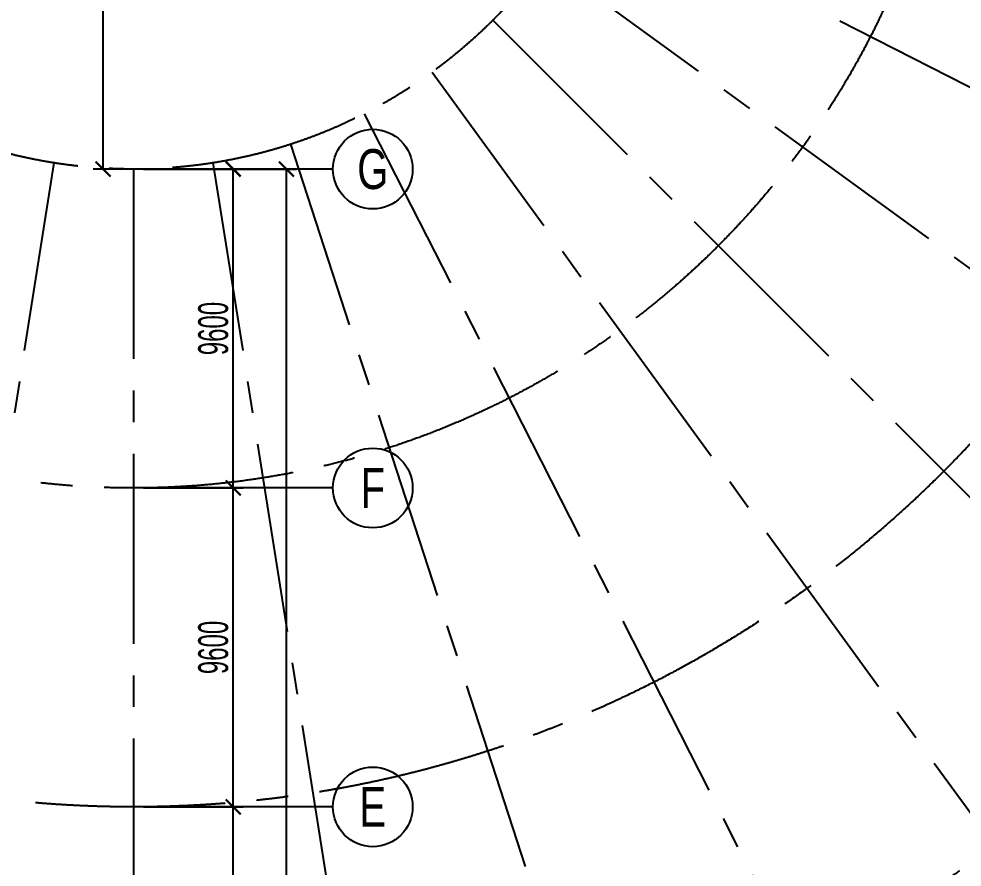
# Model space of a CAD drawing. Extents: x 104132 to 3338343, y -1228862 to 1409848.
# Drawn here: x 1757537 to 1785936, y 54180 to 79715 of the extents above; entities that cross this region are included whole.
import ezdxf
from ezdxf.enums import TextEntityAlignment as Align

# ---------------------------------------------------------------- set-up
doc = ezdxf.new("R2010")
doc.units = 0
doc.linetypes.add('CENTER', pattern=[50.8, 31.75, -6.35, 6.35, -6.35])
doc.linetypes.add('CENTER2', pattern=[28.575, 19.05, -3.175, 3.175, -3.175])
doc.layers.get('0').update_dxf_attribs({"color": 8})
doc.layers.get('Defpoints').update_dxf_attribs({"color": 8})
for name, color, linetype in [('#幕墙线-平面', 8, 'Continuous'), ('#标注', 8, 'Continuous'), ('#轴线', 8, 'CENTER2'), ('A-ROOF-DRAN', 8, 'Continuous'), ('DOTE', 8, 'CENTER'), ('IEL-FINE', 8, 'Continuous'), ('分水线', 8, 'Continuous'), ('女儿墙', 8, 'Continuous'), ('落水口', 8, 'Continuous')]:
    doc.layers.add(name, color=color, linetype=linetype)
doc.styles.add('JHZX', font='jrs.shx', dxfattribs={"width": 0.6, "bigfont": 'jhz.shx'})
doc.dimstyles.new('JZBZ-300', dxfattribs={"dimscale": 300, "dimtxt": 3, "dimasz": 1.5, "dimexe": 1, "dimexo": 1, "dimgap": 0.5, "dimtad": 1, "dimdec": 0, "dimdsep": 46, "dimtxsty": 'JHZX', "dimblk1": 'ARCHTICK', "dimblk2": 'ARCHTICK', "dimsah": 1, "dimcen": 0, "dimclrd": 1, "dimclre": 1, "dimclrt": 2, "dimadec": 3, "dimazin": 2, "dimtfac": 1, "dimtdec": 0, "dimtix": 1, "dimtmove": 0, "dimatfit": 3, "dimfxl": 1, "dimtolj": 1, "dimlwd": -1, "dimlwe": -1, "dimarcsym": 1})

# ---------------------------------------------------------------- blocks, each defined once
blk = doc.blocks.new('_ARCHTICK')
at = {"color": 0, "linetype": 'ByBlock', "const_width": 0.15}
blk.add_lwpolyline([(-0.5, -0.5), (0.5, 0.5)], dxfattribs=at)
blk = doc.blocks.new('*D52')
at = {"layer": '#标注', "color": 1, "ltscale": 300, "transparency": 16777216}
for p, q in [((571168, -147346), (570251, -147346)), ((570551, -162646), (570551, -147346)), ((571168, -162646), (570251, -162646))]:
    blk.add_line(p, q, dxfattribs=at)
at = {"layer": 'Defpoints', "color": 0, "ltscale": 300, "transparency": 16777216}
for p in [(570551, -147346), (571468, -147346), (571468, -162646)]:
    blk.add_point(p, dxfattribs=at)
at = {"layer": '#标注', "color": 1, "ltscale": 300, "transparency": 16777216, "xscale": 450, "yscale": 450, "zscale": 450}
for p, rotation in [((570551, -147346), 90), ((570551, -162646), 270)]:
    blk.add_blockref('_ARCHTICK', p, dxfattribs=dict(at, rotation=rotation))
at = {"layer": '#标注', "color": 2, "ltscale": 300, "transparency": 16777216, "insert": (569951, -154996), "char_height": 900, "attachment_point": 5, "rotation": 90, "style": 'JHZX'}
blk.add_mtext('\\A1;15300', dxfattribs=at)
blk = doc.blocks.new('*D44')
at = {"layer": '#标注', "color": 1, "ltscale": 300, "transparency": 16777216}
for p, q in [((571768, -162646), (576372, -162646)), ((576072, -210646), (576072, -162646)), ((571768, -210646), (576372, -210646))]:
    blk.add_line(p, q, dxfattribs=at)
at = {"layer": 'Defpoints', "color": 0, "ltscale": 300, "transparency": 16777216}
for p in [(571468, -162646), (576072, -162646), (571468, -210646)]:
    blk.add_point(p, dxfattribs=at)
at = {"layer": '#标注', "color": 1, "ltscale": 300, "transparency": 16777216, "xscale": 450, "yscale": 450, "zscale": 450}
for p, rotation in [((576072, -162646), 90), ((576072, -210646), 270)]:
    blk.add_blockref('_ARCHTICK', p, dxfattribs=dict(at, rotation=rotation))
at = {"layer": '#标注', "color": 2, "ltscale": 300, "transparency": 16777216, "insert": (575472, -186646), "char_height": 900, "attachment_point": 5, "rotation": 90, "style": 'JHZX'}
blk.add_mtext('\\A1;48000', dxfattribs=at)
blk = doc.blocks.new('*D48')
at = {"layer": '#标注', "color": 1, "ltscale": 300, "transparency": 16777216}
for p, q in [((571768, -181846), (574772, -181846)), ((574472, -191446), (574472, -181846)), ((571768, -191446), (574772, -191446))]:
    blk.add_line(p, q, dxfattribs=at)
at = {"layer": 'Defpoints', "color": 0, "ltscale": 300, "transparency": 16777216}
for p in [(571468, -181846), (574472, -181846), (571468, -191446)]:
    blk.add_point(p, dxfattribs=at)
at = {"layer": '#标注', "color": 1, "ltscale": 300, "transparency": 16777216, "xscale": 450, "yscale": 450, "zscale": 450}
for p, rotation in [((574472, -181846), 90), ((574472, -191446), 270)]:
    blk.add_blockref('_ARCHTICK', p, dxfattribs=dict(at, rotation=rotation))
at = {"layer": '#标注', "color": 2, "ltscale": 300, "transparency": 16777216, "insert": (573872, -186646), "char_height": 900, "attachment_point": 5, "rotation": 90, "style": 'JHZX'}
blk.add_mtext('\\A1;9600', dxfattribs=at)
blk = doc.blocks.new('*D49')
at = {"layer": '#标注', "color": 1, "ltscale": 300, "transparency": 16777216}
for p, q in [((571768, -172246), (574772, -172246)), ((574472, -181846), (574472, -172246)), ((571768, -181846), (574772, -181846))]:
    blk.add_line(p, q, dxfattribs=at)
at = {"layer": 'Defpoints', "color": 0, "ltscale": 300, "transparency": 16777216}
for p in [(571468, -172246), (574472, -172246), (571468, -181846)]:
    blk.add_point(p, dxfattribs=at)
at = {"layer": '#标注', "color": 1, "ltscale": 300, "transparency": 16777216, "xscale": 450, "yscale": 450, "zscale": 450}
for p, rotation in [((574472, -172246), 90), ((574472, -181846), 270)]:
    blk.add_blockref('_ARCHTICK', p, dxfattribs=dict(at, rotation=rotation))
at = {"layer": '#标注', "color": 2, "ltscale": 300, "transparency": 16777216, "insert": (573872, -177046), "char_height": 900, "attachment_point": 5, "rotation": 90, "style": 'JHZX'}
blk.add_mtext('\\A1;9600', dxfattribs=at)
blk = doc.blocks.new('*D50')
at = {"layer": '#标注', "color": 1, "ltscale": 300, "transparency": 16777216}
for p, q in [((571768, -162646), (574772, -162646)), ((574472, -172246), (574472, -162646)), ((571768, -172246), (574772, -172246))]:
    blk.add_line(p, q, dxfattribs=at)
at = {"layer": 'Defpoints', "color": 0, "ltscale": 300, "transparency": 16777216}
for p in [(571468, -162646), (574472, -162646), (571468, -172246)]:
    blk.add_point(p, dxfattribs=at)
at = {"layer": '#标注', "color": 1, "ltscale": 300, "transparency": 16777216, "xscale": 450, "yscale": 450, "zscale": 450}
for p, rotation in [((574472, -162646), 90), ((574472, -172246), 270)]:
    blk.add_blockref('_ARCHTICK', p, dxfattribs=dict(at, rotation=rotation))
at = {"layer": '#标注', "color": 2, "ltscale": 300, "transparency": 16777216, "insert": (573872, -167446), "char_height": 900, "attachment_point": 5, "rotation": 90, "style": 'JHZX'}
blk.add_mtext('\\A1;9600', dxfattribs=at)
blk = doc.blocks.new('*U1047')
blk.add_line((20, 0), (0, 0))
blk.add_circle((24, 0), 4)
at = {"style": 'JHZX', "width": 0.75}
blk.add_attdef('AXES', text='', height=4, dxfattribs=at).set_placement((24, 0), align=Align.MIDDLE_CENTER)
blk = doc.blocks.new('A$C49f573b4')
at = {"layer": '女儿墙'}
for radius in [63900, 63650]:
    blk.add_circle((0, 0), radius, dxfattribs=at)
blk = doc.blocks.new('QWEDSG')
at = {"layer": 'IEL-FINE', "ltscale": 300}
h = blk.add_hatch(dxfattribs=at)
h.set_pattern_fill('DOTS', color=256, scale=200)
h.set_pattern_definition([(0, (838162.48, -28168.94), (158.75, 317.5), [0, -317.5])])
edge = h.paths.add_edge_path(flags=17)
edge.add_arc((903162, 36831), 63600, 0, 360)
edge = h.paths.add_edge_path()
edge.add_arc((903162, 36831), 65000, 0, 360)
h = blk.add_hatch(dxfattribs=at)
h.set_pattern_fill('DOTS', color=256, scale=200)
h.set_pattern_definition([(0, (845962.48, -20368.94), (158.75, 317.5), [0, -317.5])])
edge = h.paths.add_edge_path(flags=17)
edge.add_arc((903162, 36831), 55800, 0, 360)
edge = h.paths.add_edge_path()
edge.add_arc((903162, 36831), 57200, 0, 360)
at = {"layer": '#幕墙线-平面'}
for radius in [65000, 64000, 63600, 57200, 55800]:
    blk.add_circle((903162, 36831), radius, dxfattribs=at)
blk = doc.blocks.new('轴网20240313')
at = {"layer": '#标注', "ltscale": 300}
blk.add_circle((571467.9, -147345.9), 64700, dxfattribs=at)
at = {"layer": '#轴线', "ltscale": 300}
for p, q in [((585100.3, -154291.9), (631789, -178081)), ((583845.8, -156339), (626238.3, -187139)), ((582286.6, -158164.6), (619339, -195217)), ((580461, -159723.9), (611260.9, -202116.3)), ((578413.9, -160978.3), (602203, -207667)), ((576195.8, -161897.1), (592388.3, -211732.4)), ((569074.4, -162457.5), (560877.2, -214212.4)), ((571467.9, -162645.9), (571467.9, -215045.9)), ((573861.3, -162457.5), (582058.5, -214212.4))]:
    blk.add_line(p, q, dxfattribs=at)
for radius in [64700, 63300, 57500, 53700, 44100, 34500, 24900, 15300]:
    blk.add_circle((571467.9, -147345.9), radius, dxfattribs=at)
at = {"layer": '#标注', "xscale": 300.0000000000001, "yscale": 300.0000000000001, "rotation": 359.9999999999977}
for p, values in [((571472.3, -162645.9), {'AXES': 'G'}), ((571472.3, -172245.9), {'AXES': 'F'}), ((571472.3, -181845.9), {'AXES': 'E'})]:
    blk.add_blockref('*U1047', p, dxfattribs=at).add_auto_attribs(values)
at = {"layer": '#标注', "ltscale": 300}
for p1, p2, distance, picture, middle in [((571467.9, -162645.9), (571467.9, -147345.9), 916.5, '*D52', (569951.4, -154995.9)), ((571467.9, -210645.9), (571467.9, -162645.9), -4604.4, '*D44', (575472.3, -186645.9)), ((571467.9, -172245.9), (571467.9, -162645.9), -3004.4, '*D50', (573872.3, -167445.9)), ((571467.9, -181845.9), (571467.9, -172245.9), -3004.4, '*D49', (573872.3, -177045.9)), ((571467.9, -191445.9), (571467.9, -181845.9), -3004.4, '*D48', (573872.3, -186645.9))]:
    dim = blk.add_aligned_dim(p1=p1, p2=p2, distance=distance, dimstyle='JZBZ-300', dxfattribs=at)
    dim.commit()
    dim.dimension.update_dxf_attribs({"geometry": picture, "text_midpoint": middle})

msp = doc.modelspace()

# ---------------------------------------------------------------- linework, layer by layer
at = {"layer": 'A-ROOF-DRAN'}
for radius in [62950, 62650, 58150]:
    msp.add_circle((1760988, 90493), radius, dxfattribs=at)
for start, end in [(71.70287, 331.36515), (331.36515, 71.40574)]:
    msp.add_arc((1760988, 90493), 57850, start, end, dxfattribs=at)
at = {"layer": '分水线'}
msp.add_circle((1760988, 90493), 60400, dxfattribs=at)
at = {"layer": '落水口'}
msp.add_arc((1761055, 90471), 63950, 296.9552, 117.0448, dxfattribs=at)

# ---------------------------------------------------------------- block references
at = {"layer": '#幕墙线-平面'}
msp.add_blockref('QWEDSG', (857825, 53662), dxfattribs=at)
at = {"layer": '#幕墙线-平面', "ltscale": 300}
msp.add_blockref('A$C49f573b4', (1760988, 90493), dxfattribs=at)
at = {"layer": 'DOTE'}
msp.add_blockref('轴网20240313', (1189520, 237839), dxfattribs=at)

doc.saveas('drawing.dxf')
